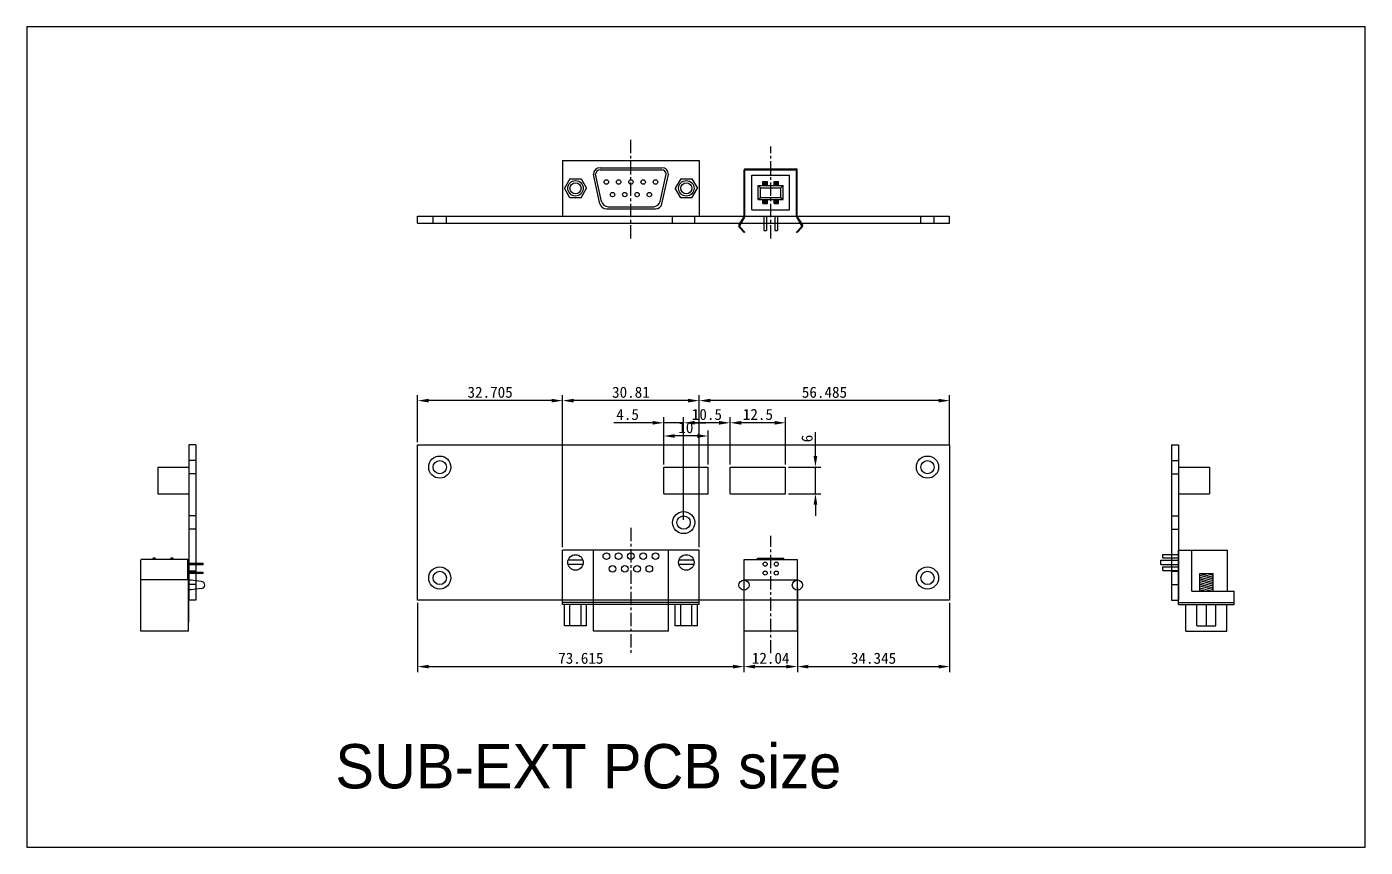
# Model space of a CAD drawing. Extents: x 309 to 1184, y -1672 to -327.
# Drawn here: x 446.8 to 748.7, y -512.1 to -327 of the extents above; entities that cross this region are included whole.
import ezdxf

# ---------------------------------------------------------------- set-up
doc = ezdxf.new("R2010")
doc.units = 0
doc.linetypes.add('AXES', pattern=[24, 15, -3, 3, -3])
doc.linetypes.add('DASHED', pattern=[15, 12, -3])
doc.layers.get('Defpoints').update_dxf_attribs({"linetype": 'CONTINUOUS'})
doc.layers.add('DIM', color=14, linetype='CONTINUOUS')
doc.layers.add('PCB(Base)', color=190, linetype='CONTINUOUS')
doc.dimstyles.get("Standard").update_dxf_attribs({"dimtxt": 0.18, "dimasz": 0.18, "dimexe": 0.18, "dimexo": 0.0625, "dimgap": 0.09, "dimtad": 0, "dimtih": 1, "dimtoh": 1, "dimdec": 4, "dimzin": 0, "dimdsep": 46, "dimtxsty": 'Standard', "dimcen": 0.09, "dimadec": 0, "dimazin": 0, "dimtfac": 1, "dimtdec": 4, "dimtofl": 0, "dimtmove": 0, "dimatfit": 3, "dimfxl": 1, "dimtolj": 1, "dimtzin": 0, "dimarcsym": 0})

# ---------------------------------------------------------------- blocks, each defined once
blk = doc.blocks.new('*D26')
at = {"layer": 'Defpoints', "color": 0, "transparency": 16777216}
for p in [(608.55, -452.92), (620.59, -452.92), (620.59, -471.32)]:
    blk.add_point(p, dxfattribs=at)
at = {"layer": 'DIM', "color": 0, "lineweight": -2, "transparency": 16777216}
for p, q in [((608.55, -453.54), (608.55, -472.57)), ((620.59, -453.54), (620.59, -472.57)), ((611.05, -471.32), (618.09, -471.32))]:
    blk.add_line(p, q, dxfattribs=at)
at = {"layer": 'DIM', "color": 0, "transparency": 16777216}
for points in [[(611.05, -470.9), (611.05, -471.73), (608.55, -471.32)], [(618.09, -470.9), (618.09, -471.73), (620.59, -471.32)]]:
    blk.add_solid(points, dxfattribs=at)
at = {"layer": 'DIM', "color": 0, "transparency": 16777216, "insert": (614.57, -469.44), "char_height": 2.5, "attachment_point": 5}
blk.add_mtext('12.04', dxfattribs=at)
blk = doc.blocks.new('*D27')
at = {"layer": 'Defpoints', "color": 0, "transparency": 16777216}
for p in [(620.59, -456.32), (654.94, -456.32), (654.94, -471.32)]:
    blk.add_point(p, dxfattribs=at)
at = {"layer": 'DIM', "color": 0, "lineweight": -2, "transparency": 16777216}
for p, q in [((620.59, -456.94), (620.59, -472.57)), ((654.94, -456.94), (654.94, -472.57)), ((623.09, -471.32), (652.44, -471.32))]:
    blk.add_line(p, q, dxfattribs=at)
at = {"layer": 'DIM', "color": 0, "transparency": 16777216}
for points in [[(623.09, -470.9), (623.09, -471.73), (620.59, -471.32)], [(652.44, -470.9), (652.44, -471.73), (654.94, -471.32)]]:
    blk.add_solid(points, dxfattribs=at)
at = {"layer": 'DIM', "color": 0, "transparency": 16777216, "insert": (637.77, -469.44), "char_height": 2.5, "attachment_point": 5}
blk.add_mtext('34.345', dxfattribs=at)
blk = doc.blocks.new('*D28')
at = {"layer": 'Defpoints', "color": 0, "transparency": 16777216}
for p in [(534.94, -456.32), (608.55, -456.32), (608.55, -471.32)]:
    blk.add_point(p, dxfattribs=at)
at = {"layer": 'DIM', "color": 0, "lineweight": -2, "transparency": 16777216}
for p, q in [((534.94, -456.94), (534.94, -472.57)), ((608.55, -456.94), (608.55, -472.57)), ((537.44, -471.32), (606.05, -471.32))]:
    blk.add_line(p, q, dxfattribs=at)
at = {"layer": 'DIM', "color": 0, "transparency": 16777216}
for points in [[(537.44, -470.9), (537.44, -471.73), (534.94, -471.32)], [(606.05, -470.9), (606.05, -471.73), (608.55, -471.32)]]:
    blk.add_solid(points, dxfattribs=at)
at = {"layer": 'DIM', "color": 0, "transparency": 16777216, "insert": (571.75, -469.44), "char_height": 2.5, "attachment_point": 5}
blk.add_mtext('73.615', dxfattribs=at)
blk = doc.blocks.new('*D29')
at = {"layer": 'Defpoints', "color": 0, "transparency": 16777216}
for p in [(598.45, -411.32), (654.94, -421.32), (598.45, -445.02)]:
    blk.add_point(p, dxfattribs=at)
at = {"layer": 'DIM', "color": 0, "lineweight": -2, "transparency": 16777216}
for p, q in [((598.45, -444.39), (598.45, -410.07)), ((654.94, -420.69), (654.94, -410.07)), ((652.44, -411.32), (600.95, -411.32))]:
    blk.add_line(p, q, dxfattribs=at)
at = {"layer": 'DIM', "color": 0, "transparency": 16777216}
for points in [[(600.95, -410.9), (600.95, -411.73), (598.45, -411.32)], [(652.44, -410.9), (652.44, -411.73), (654.94, -411.32)]]:
    blk.add_solid(points, dxfattribs=at)
at = {"layer": 'DIM', "color": 0, "transparency": 16777216, "insert": (626.7, -409.44), "char_height": 2.5, "attachment_point": 5}
blk.add_mtext('56.485', dxfattribs=at)
blk = doc.blocks.new('*D30')
at = {"layer": 'Defpoints', "color": 0, "transparency": 16777216}
for p in [(567.64, -411.32), (567.64, -445.02), (598.45, -445.02)]:
    blk.add_point(p, dxfattribs=at)
at = {"layer": 'DIM', "color": 0, "lineweight": -2, "transparency": 16777216}
for p, q in [((567.64, -444.39), (567.64, -410.07)), ((598.45, -444.39), (598.45, -410.07)), ((595.95, -411.32), (570.14, -411.32))]:
    blk.add_line(p, q, dxfattribs=at)
at = {"layer": 'DIM', "color": 0, "transparency": 16777216}
for points in [[(570.14, -410.9), (570.14, -411.73), (567.64, -411.32)], [(595.95, -410.9), (595.95, -411.73), (598.45, -411.32)]]:
    blk.add_solid(points, dxfattribs=at)
at = {"layer": 'DIM', "color": 0, "transparency": 16777216, "insert": (583.05, -409.44), "char_height": 2.5, "attachment_point": 5}
blk.add_mtext('30.81', dxfattribs=at)
blk = doc.blocks.new('*D31')
at = {"layer": 'Defpoints', "color": 0, "transparency": 16777216}
for p in [(534.94, -411.32), (534.94, -421.32), (567.64, -445.02)]:
    blk.add_point(p, dxfattribs=at)
at = {"layer": 'DIM', "color": 0, "lineweight": -2, "transparency": 16777216}
for p, q in [((534.94, -420.69), (534.94, -410.07)), ((567.64, -444.39), (567.64, -410.07)), ((565.14, -411.32), (537.44, -411.32))]:
    blk.add_line(p, q, dxfattribs=at)
at = {"layer": 'DIM', "color": 0, "transparency": 16777216}
for points in [[(537.44, -410.9), (537.44, -411.73), (534.94, -411.32)], [(565.14, -410.9), (565.14, -411.73), (567.64, -411.32)]]:
    blk.add_solid(points, dxfattribs=at)
at = {"layer": 'DIM', "color": 0, "transparency": 16777216, "insert": (551.29, -409.44), "char_height": 2.5, "attachment_point": 5}
blk.add_mtext('32.705', dxfattribs=at)
blk = doc.blocks.new('*D36')
at = {"layer": 'Defpoints', "color": 0, "transparency": 16777216}
for p in [(594.94, -416.32), (605.44, -426.32), (594.94, -438.82)]:
    blk.add_point(p, dxfattribs=at)
at = {"layer": 'DIM', "color": 0, "lineweight": -2, "transparency": 16777216}
for p, q in [((594.94, -438.19), (594.94, -415.07)), ((602.94, -416.32), (597.44, -416.32)), ((605.44, -425.69), (605.44, -415.07))]:
    blk.add_line(p, q, dxfattribs=at)
at = {"layer": 'DIM', "color": 0, "transparency": 16777216}
for points in [[(597.44, -415.9), (597.44, -416.73), (594.94, -416.32)], [(602.94, -415.9), (602.94, -416.73), (605.44, -416.32)]]:
    blk.add_solid(points, dxfattribs=at)
at = {"layer": 'DIM', "color": 0, "transparency": 16777216, "insert": (600.19, -414.44), "char_height": 2.5, "attachment_point": 5}
blk.add_mtext('10.5', dxfattribs=at)
blk = doc.blocks.new('*D37')
at = {"layer": 'Defpoints', "color": 0, "transparency": 16777216}
for p in [(605.44, -416.32), (605.44, -426.32), (617.94, -426.32)]:
    blk.add_point(p, dxfattribs=at)
at = {"layer": 'DIM', "color": 0, "lineweight": -2, "transparency": 16777216}
for p, q in [((605.44, -425.69), (605.44, -415.07)), ((615.44, -416.32), (607.94, -416.32)), ((617.94, -425.69), (617.94, -415.07))]:
    blk.add_line(p, q, dxfattribs=at)
at = {"layer": 'DIM', "color": 0, "transparency": 16777216}
for points in [[(607.94, -415.9), (607.94, -416.73), (605.44, -416.32)], [(615.44, -415.9), (615.44, -416.73), (617.94, -416.32)]]:
    blk.add_solid(points, dxfattribs=at)
at = {"layer": 'DIM', "color": 0, "transparency": 16777216, "insert": (611.69, -414.44), "char_height": 2.5, "attachment_point": 5}
blk.add_mtext('12.5', dxfattribs=at)
blk = doc.blocks.new('*D38')
at = {"layer": 'Defpoints', "color": 0, "transparency": 16777216}
for p in [(617.94, -426.32), (624.67, -426.32), (617.94, -432.32)]:
    blk.add_point(p, dxfattribs=at)
at = {"layer": 'DIM', "color": 0, "lineweight": -2, "transparency": 16777216}
for p, q in [((624.67, -423.82), (624.67, -418.4)), ((618.56, -426.32), (625.92, -426.32)), ((624.67, -432.32), (624.67, -426.32)), ((618.56, -432.32), (625.92, -432.32)), ((624.67, -434.82), (624.67, -437.32))]:
    blk.add_line(p, q, dxfattribs=at)
at = {"layer": 'DIM', "color": 0, "transparency": 16777216}
for points in [[(624.25, -423.82), (625.08, -423.82), (624.67, -426.32)], [(624.25, -434.82), (625.08, -434.82), (624.67, -432.32)]]:
    blk.add_solid(points, dxfattribs=at)
at = {"layer": 'DIM', "color": 0, "transparency": 16777216, "insert": (622.79, -419.86), "char_height": 2.5, "attachment_point": 5, "rotation": 90}
blk.add_mtext('6', dxfattribs=at)
blk = doc.blocks.new('*D49')
at = {"layer": 'Defpoints', "color": 0, "transparency": 16777216}
for p in [(590.44, -419.29), (590.44, -426.32), (600.44, -426.32)]:
    blk.add_point(p, dxfattribs=at)
at = {"layer": 'DIM', "color": 0, "lineweight": -2, "transparency": 16777216}
for p, q in [((590.44, -425.69), (590.44, -418.04)), ((597.94, -419.29), (592.94, -419.29)), ((600.44, -425.69), (600.44, -418.04))]:
    blk.add_line(p, q, dxfattribs=at)
at = {"layer": 'DIM', "color": 0, "transparency": 16777216}
for points in [[(592.94, -418.88), (592.94, -419.71), (590.44, -419.29)], [(597.94, -418.88), (597.94, -419.71), (600.44, -419.29)]]:
    blk.add_solid(points, dxfattribs=at)
at = {"layer": 'DIM', "color": 0, "transparency": 16777216, "insert": (595.44, -417.42), "char_height": 2.5, "attachment_point": 5}
blk.add_mtext('10', dxfattribs=at)
blk = doc.blocks.new('*D50')
at = {"layer": 'Defpoints', "color": 0, "transparency": 16777216}
for p in [(590.44, -416.32), (590.44, -426.32), (594.94, -438.82)]:
    blk.add_point(p, dxfattribs=at)
at = {"layer": 'DIM', "color": 0, "lineweight": -2, "transparency": 16777216}
for p, q in [((587.94, -416.32), (579.19, -416.32)), ((590.44, -425.69), (590.44, -415.07)), ((594.94, -416.32), (590.44, -416.32)), ((594.94, -438.19), (594.94, -415.07)), ((597.44, -416.32), (599.94, -416.32))]:
    blk.add_line(p, q, dxfattribs=at)
at = {"layer": 'DIM', "color": 0, "transparency": 16777216}
for points in [[(587.94, -415.9), (587.94, -416.73), (590.44, -416.32)], [(597.44, -415.9), (597.44, -416.73), (594.94, -416.32)]]:
    blk.add_solid(points, dxfattribs=at)
at = {"layer": 'DIM', "color": 0, "transparency": 16777216, "insert": (582.31, -414.44), "char_height": 2.5, "attachment_point": 5}
blk.add_mtext('4.5', dxfattribs=at)

msp = doc.modelspace()

# ---------------------------------------------------------------- linework, layer by layer
at = {"layer": 'PCB(Base)', "color": 2, "linetype": 'AXES', "ltscale": 0.2}
for p, q in [((583.0494, -374.7178), (583.0494, -352.1178)), ((614.5744, -374.7178), (614.5744, -354.0178)), ((583.0494, -440.0178), (583.0494, -468.3178)), ((614.5744, -468.3178), (614.5744, -441.8178))]:
    msp.add_line(p, q, dxfattribs=at)
at = {"layer": 'PCB(Base)'}
for p, q in [((567.6444, -357.1178), (598.4544, -357.1178)), ((567.6444, -357.1178), (567.6444, -369.7178)), ((576.0894, -358.7678), (590.0094, -358.7678)), ((598.4544, -357.1178), (598.4544, -369.7178)), ((608.5744, -369.7178), (608.5744, -359.2178)), ((608.5744, -359.2178), (620.5744, -359.2178)), ((608.7744, -369.6331), (608.7744, -359.0178)), ((608.7744, -359.0178), (620.3744, -359.0178)), ((620.3744, -369.6331), (620.3744, -359.0178)), ((620.5744, -369.7178), (620.5744, -359.2178)), ((569.3044, -361.2527), (568.0544, -363.4178)), ((569.3044, -361.2527), (571.8044, -361.2527)), ((571.8044, -361.2527), (573.0544, -363.4178)), ((576.0452, -366.8899), (574.5894, -360.2678)), ((576.4472, -366.3899), (575.0905, -360.2189)), ((576.0894, -359.2678), (590.0094, -359.2678)), ((589.6515, -366.3899), (591.0082, -360.2189)), ((590.0535, -366.8899), (591.5094, -360.2678)), ((594.2944, -361.2527), (593.0444, -363.4178)), ((594.2944, -361.2527), (596.7944, -361.2527)), ((596.7944, -361.2527), (598.0444, -363.4178)), ((610.3494, -368.2578), (610.3494, -360.4778)), ((610.3494, -360.4778), (618.7994, -360.4778)), ((612.8244, -362.7778), (612.8244, -361.8778)), ((612.8244, -361.8778), (613.8244, -361.8778)), ((612.9244, -362.7778), (612.9244, -361.9778)), ((612.9244, -361.9778), (613.7244, -361.9778)), ((613.3244, -362.7778), (613.3244, -361.9778)), ((613.7244, -362.7778), (613.7244, -361.9778)), ((613.8244, -362.7778), (613.8244, -361.8778)), ((615.3244, -362.7778), (615.3244, -361.8778)), ((615.3244, -361.8778), (616.3244, -361.8778)), ((615.4244, -362.7778), (615.4244, -361.9778)), ((615.4244, -361.9778), (616.2244, -361.9778)), ((615.8244, -362.7778), (615.8244, -361.9778)), ((616.2244, -362.7778), (616.2244, -361.9778)), ((616.3244, -362.7778), (616.3244, -361.8778)), ((618.7994, -368.2578), (618.7994, -360.4778)), ((569.3044, -365.5829), (568.0544, -363.4178)), ((571.8044, -365.5829), (573.0544, -363.4178)), ((594.2944, -365.5829), (593.0444, -363.4178)), ((596.7944, -365.5829), (598.0444, -363.4178)), ((611.7744, -365.9578), (611.7744, -362.7778)), ((611.7744, -362.7778), (617.3744, -362.7778)), ((612.2744, -363.2778), (611.7744, -362.7778)), ((612.2744, -365.4578), (612.2744, -363.2778)), ((612.2744, -363.2778), (616.8744, -363.2778)), ((612.9244, -362.2778), (613.7244, -362.2778)), ((612.9244, -362.4778), (613.7244, -362.4778)), ((615.4244, -362.2778), (616.2244, -362.2778)), ((615.4244, -362.4778), (616.2244, -362.4778)), ((616.8744, -363.2778), (617.3744, -362.7778)), ((616.8744, -365.4578), (616.8744, -363.2778)), ((617.3744, -365.9578), (617.3744, -362.7778)), ((571.8044, -365.5829), (569.3044, -365.5829)), ((577.5102, -368.0678), (588.5885, -368.0678)), ((577.9122, -367.5678), (588.1865, -367.5678)), ((596.7944, -365.5829), (594.2944, -365.5829)), ((610.3494, -368.2578), (618.7994, -368.2578)), ((611.7744, -365.9578), (612.2744, -365.4578)), ((611.7744, -365.9578), (617.3744, -365.9578)), ((612.2744, -365.4578), (616.8744, -365.4578)), ((612.8244, -366.8578), (612.8244, -365.9578)), ((612.8244, -366.8578), (613.8244, -366.8578)), ((612.9244, -366.7578), (612.9244, -365.9578)), ((612.9244, -366.2578), (613.7244, -366.2578)), ((612.9244, -366.4578), (613.7244, -366.4578)), ((612.9244, -366.7578), (613.7244, -366.7578)), ((613.3244, -366.7578), (613.3244, -365.9578)), ((613.7244, -366.7578), (613.7244, -365.9578)), ((613.8244, -366.8578), (613.8244, -365.9578)), ((615.3244, -366.8578), (615.3244, -365.9578)), ((615.3244, -366.8578), (616.3244, -366.8578)), ((615.4244, -366.7578), (615.4244, -365.9578)), ((615.4244, -366.2578), (616.2244, -366.2578)), ((615.4244, -366.4578), (616.2244, -366.4578)), ((615.4244, -366.7578), (616.2244, -366.7578)), ((615.8244, -366.7578), (615.8244, -365.9578)), ((616.2244, -366.7578), (616.2244, -365.9578)), ((616.3244, -366.8578), (616.3244, -365.9578)), ((616.8744, -365.4578), (617.3744, -365.9578)), ((534.9394, -371.3178), (534.9394, -369.7178)), ((534.9394, -369.7178), (654.9394, -369.7178)), ((567.6444, -369.7178), (598.4544, -369.7178)), ((608.5744, -369.7178), (607.4197, -371.5995)), ((608.7005, -369.8946), (607.6683, -371.5767)), ((608.5744, -369.7178), (620.5744, -369.7178)), ((613.0244, -369.7178), (613.0244, -372.9178)), ((613.6244, -369.7178), (613.6244, -372.9178)), ((615.5244, -369.7178), (615.5244, -372.9178)), ((616.1244, -369.7178), (616.1244, -372.9178)), ((621.4804, -371.5767), (620.4482, -369.8946)), ((621.729, -371.5995), (620.5744, -369.7178)), ((654.9394, -371.3178), (654.9394, -369.7178)), ((534.9394, -371.3178), (654.9394, -371.3178)), ((607.4742, -372.1954), (608.5744, -373.4178)), ((607.7228, -372.1727), (608.723, -373.284)), ((608.723, -373.284), (608.5744, -373.4178)), ((613.0244, -372.9178), (613.6244, -372.9178)), ((615.5244, -372.9178), (616.1244, -372.9178)), ((620.4257, -373.284), (621.4259, -372.1727)), ((620.5744, -373.4178), (620.4257, -373.284)), ((620.5744, -373.4178), (621.6745, -372.1954)), ((654.9394, -421.3178), (654.9394, -411.3178)), ((483.3394, -421.3178), (483.3394, -456.3178)), ((484.9394, -421.3178), (483.3394, -421.3178)), ((484.9394, -421.3178), (484.9394, -456.3178)), ((534.9394, -456.3178), (534.9394, -421.3178)), ((534.9394, -421.3178), (654.9394, -421.3178)), ((654.9394, -421.3178), (654.9394, -456.3178)), ((704.9394, -421.3178), (706.5394, -421.3178)), ((704.9394, -421.3178), (704.9394, -456.3178)), ((706.5394, -421.3178), (706.5394, -456.3178)), ((476.3394, -426.3178), (483.3394, -426.3178)), ((476.3394, -426.3178), (476.3394, -432.3178)), ((590.4394, -426.3178), (600.4394, -426.3178)), ((590.4394, -432.3178), (590.4394, -426.3178)), ((600.4394, -432.3178), (600.4394, -426.3178)), ((605.4394, -432.3178), (605.4394, -426.3178)), ((605.4394, -426.3178), (617.9394, -426.3178)), ((617.9394, -432.3178), (617.9394, -426.3178)), ((706.5394, -426.3178), (713.5394, -426.3178)), ((713.5394, -426.3178), (713.5394, -432.3178)), ((476.3394, -432.3178), (483.3394, -432.3178)), ((590.4394, -432.3178), (600.4394, -432.3178)), ((605.4394, -432.3178), (617.9394, -432.3178)), ((706.5394, -432.3178), (713.5394, -432.3178)), ((598.4544, -445.0178), (567.6444, -445.0178)), ((567.6444, -457.3178), (567.6444, -445.0178)), ((574.5894, -463.3178), (574.5894, -445.0178)), ((591.5094, -463.3178), (591.5094, -445.0178)), ((598.4544, -457.3178), (598.4544, -445.0178)), ((703.0394, -446.7978), (703.0394, -445.9978)), ((703.0394, -445.9978), (706.5394, -445.9978)), ((706.5394, -445.0178), (717.6394, -445.0178)), ((706.5394, -457.3178), (706.5394, -445.0178)), ((709.5394, -454.3178), (709.5394, -445.0178)), ((717.6394, -454.3178), (717.6394, -445.0178)), ((472.5394, -463.3178), (472.5394, -447.3178)), ((483.3394, -447.1178), (472.7394, -447.1178)), ((475.2394, -447.1178), (475.2394, -447.0178)), ((475.6394, -446.8178), (475.4394, -446.8178)), ((475.8394, -447.1178), (475.8394, -447.0178)), ((479.2394, -447.1178), (479.2394, -447.0178)), ((479.6394, -446.8178), (479.4394, -446.8178)), ((479.8394, -447.1178), (479.8394, -447.0178)), ((483.1394, -451.768), (483.1394, -447.1178)), ((483.3394, -451.8178), (483.3394, -447.1178)), ((486.5394, -448.0828), (483.3394, -448.0828)), ((486.5394, -448.3328), (483.3394, -448.3328)), ((486.5394, -448.3328), (486.5394, -448.0828)), ((572.2314, -447.3178), (568.8773, -447.3178)), ((572.2314, -448.3178), (568.8773, -448.3178)), ((597.2214, -447.3178), (593.8673, -447.3178)), ((597.2214, -448.3178), (593.8673, -448.3178)), ((608.5744, -463.3178), (608.5744, -447.1178)), ((608.5744, -447.1178), (620.5744, -447.1178)), ((611.5744, -446.8178), (617.5744, -446.8178)), ((611.5744, -447.1178), (611.5744, -446.8178)), ((617.5744, -447.1178), (617.5744, -446.8178)), ((620.5744, -447.1178), (620.5744, -463.3178)), ((702.5394, -448.3178), (702.5394, -447.3178)), ((702.5394, -447.3178), (706.5394, -447.3178)), ((702.5394, -448.3178), (706.5394, -448.3178)), ((702.5394, -448.3178), (706.5394, -448.3178)), ((703.0394, -446.7978), (706.5394, -446.7978)), ((703.0394, -449.6378), (703.0394, -448.8378)), ((703.0394, -448.8378), (706.5394, -448.8378)), ((703.0394, -449.6378), (706.5394, -449.6378)), ((483.2394, -451.768), (472.5394, -451.768)), ((483.2394, -463.3178), (483.2394, -451.768)), ((483.8394, -451.8178), (483.2394, -451.8178)), ((486.5394, -450.0828), (483.3394, -450.0828)), ((486.5394, -450.3328), (483.3394, -450.3328)), ((486.1394, -452.1178), (483.8394, -451.8178)), ((486.5394, -450.3328), (486.5394, -450.0828)), ((608.5744, -451.768), (620.5744, -451.768)), ((711.3394, -450.3178), (714.3394, -450.3178)), ((711.3394, -454.3178), (711.3394, -450.3178)), ((711.3394, -450.3178), (714.3394, -451.1217)), ((711.3394, -450.7178), (714.3394, -451.5217)), ((711.3394, -451.1178), (714.3394, -451.9217)), ((711.3394, -451.5178), (714.3394, -452.3217)), ((711.3394, -451.9178), (714.3394, -452.7217)), ((711.3394, -452.3178), (714.3394, -453.1217)), ((711.3394, -452.7178), (714.3394, -453.5217)), ((712.8322, -450.3178), (714.3394, -450.7217)), ((714.325, -450.3178), (714.3394, -450.3217)), ((714.3394, -454.3178), (714.3394, -450.3178)), ((483.8394, -454.0178), (483.2394, -454.0178)), ((483.3394, -461.3178), (483.3394, -454.0178)), ((486.1394, -453.7178), (483.8394, -454.0178)), ((709.5394, -454.3178), (719.1394, -454.3178)), ((711.3394, -453.1178), (714.3394, -453.9217)), ((711.3394, -453.5178), (714.325, -454.3178)), ((711.3394, -453.9178), (712.8322, -454.3178)), ((719.1394, -457.3178), (719.1394, -454.3178)), ((484.9394, -456.3178), (483.3394, -456.3178)), ((654.9394, -456.3178), (534.9394, -456.3178)), ((598.4544, -456.8178), (567.6444, -456.8178)), ((598.4544, -457.3178), (567.6444, -457.3178)), ((568.0544, -462.1178), (568.0544, -457.3178)), ((569.3044, -462.1178), (569.3044, -457.3178)), ((571.8044, -462.1178), (571.8044, -457.3178)), ((573.0544, -462.1178), (573.0544, -457.3178)), ((593.0444, -462.1178), (593.0444, -457.3178)), ((594.2944, -462.1178), (594.2944, -457.3178)), ((596.7944, -462.1178), (596.7944, -457.3178)), ((598.0444, -462.1178), (598.0444, -457.3178)), ((704.9394, -456.3178), (706.5394, -456.3178)), ((706.5394, -456.8178), (719.1394, -456.8178)), ((706.5394, -457.3178), (719.1394, -457.3178)), ((708.1894, -463.3178), (708.1894, -457.3178)), ((710.6743, -462.1178), (710.6743, -457.3178)), ((712.8394, -462.1178), (712.8394, -457.3178)), ((715.0044, -462.1178), (715.0044, -457.3178)), ((717.4894, -463.3178), (717.4894, -457.3178)), ((483.3394, -461.3178), (483.2394, -461.3178)), ((483.2394, -463.3178), (472.5394, -463.3178)), ((573.0544, -462.1178), (568.0544, -462.1178)), ((591.5094, -463.3178), (574.5894, -463.3178)), ((598.0444, -462.1178), (593.0444, -462.1178)), ((620.5744, -463.3178), (608.5744, -463.3178)), ((708.1894, -463.3178), (717.4894, -463.3178)), ((710.6743, -462.1178), (715.0044, -462.1178))]:
    msp.add_line(p, q, dxfattribs=at)
at = {"layer": 'PCB(Base)', "color": 2, "linetype": 'DASHED'}
for p, q in [((538.4394, -371.3178), (538.4394, -369.7178)), ((541.4394, -371.3178), (541.4394, -369.7178)), ((592.4394, -371.3178), (592.4394, -369.7178)), ((597.4394, -371.3178), (597.4394, -369.7178)), ((648.4394, -371.3178), (648.4394, -369.7178)), ((651.4394, -371.3178), (651.4394, -369.7178)), ((484.9394, -424.8178), (483.3394, -424.8178)), ((704.9394, -424.8178), (706.5394, -424.8178)), ((484.9394, -427.8178), (483.3394, -427.8178)), ((704.9394, -427.8178), (706.5394, -427.8178)), ((484.9394, -437.3178), (483.3394, -437.3178)), ((704.9394, -437.3178), (706.5394, -437.3178)), ((484.9394, -440.3178), (483.3394, -440.3178)), ((704.9394, -440.3178), (706.5394, -440.3178)), ((484.9394, -449.8178), (483.3394, -449.8178)), ((484.9394, -452.8178), (483.3394, -452.8178)), ((704.9394, -449.8178), (706.5394, -449.8178)), ((704.9394, -452.8178), (706.5394, -452.8178))]:
    msp.add_line(p, q, dxfattribs=at)
at = {"layer": 'PCB(Base)'}
msp.add_lwpolyline([(446.7889, -512.0625), (748.6681, -512.0625), (748.6681, -326.9757), (446.7889, -326.9757)], close=True, dxfattribs=at)
for centre, radius in [((570.5544, -363.4178), 1.75), ((570.5544, -363.4178), 1.25), ((577.5094, -361.9978), 0.5), ((580.2794, -361.9978), 0.5), ((583.0494, -361.9978), 0.5), ((585.8194, -361.9978), 0.5), ((588.5894, -361.9978), 0.5), ((595.5444, -363.4178), 1.75), ((595.5444, -363.4178), 1.25), ((578.8944, -364.8378), 0.5), ((581.6644, -364.8378), 0.5), ((584.4344, -364.8378), 0.5), ((587.2044, -364.8378), 0.5), ((539.9394, -426.3178), 2.5), ((539.9394, -426.3178), 1.5), ((649.9394, -426.3178), 2.5), ((649.9394, -426.3178), 1.5), ((594.9394, -438.8178), 2.5), ((594.9394, -438.8178), 1.5), ((570.5544, -447.8178), 1.75), ((577.5094, -446.3978), 0.75), ((580.2794, -446.3978), 0.75), ((583.0494, -446.3978), 0.75), ((585.8194, -446.3978), 0.75), ((588.5894, -446.3978), 0.75), ((595.5444, -447.8178), 1.75), ((539.9394, -451.3178), 2.5), ((578.8944, -449.2378), 0.75), ((581.6644, -449.2378), 0.75), ((584.4344, -449.2378), 0.75), ((587.2044, -449.2378), 0.75), ((613.3244, -448.2078), 0.46), ((613.3244, -450.2078), 0.46), ((615.8244, -448.2078), 0.46), ((615.8244, -450.2078), 0.46), ((649.9394, -451.3178), 2.5), ((539.9394, -451.3178), 1.5), ((608.5544, -452.9178), 1.15), ((620.5944, -452.9178), 1.15), ((649.9394, -451.3178), 1.5)]:
    msp.add_circle(centre, radius, dxfattribs=at)
for centre, radius, start, end in [((576.0894, -360.2678), 1.5, 90, 180), ((590.0094, -360.2678), 1.5, 0, 90), ((608.7744, -359.2178), 0.2, 90, 180), ((620.3744, -359.2178), 0.2, 0, 90), ((576.0894, -360.2678), 1, 90, 177.198522), ((590.0094, -360.2678), 1, 2.801478, 90), ((577.5102, -366.5678), 1.5, 192.398744, 270), ((577.9122, -366.0678), 1.5, 192.398744, 270), ((588.1865, -366.0678), 1.5, 270, 347.601256), ((588.5885, -366.5678), 1.5, 270, 347.601256), ((608.2744, -369.6331), 0.5, 328.465208, 0), ((620.8744, -369.6331), 0.5, 180, 211.534792), ((607.8459, -371.861), 0.5, 148.465208, 221.987212), ((608.0945, -371.8382), 0.5, 148.465208, 221.987212), ((621.0542, -371.8382), 0.5, 318.012788, 31.534792), ((621.3028, -371.861), 0.5, 318.012788, 31.534792), ((472.7394, -447.3178), 0.2, 90, 180), ((475.4394, -447.0178), 0.2, 90, 180), ((475.6394, -447.0178), 0.2, 0, 90), ((479.4394, -447.0178), 0.2, 90, 180), ((479.6394, -447.0178), 0.2, 0, 90), ((486.1394, -452.9178), 0.8, 270, 90)]:
    msp.add_arc(centre, radius, start, end, dxfattribs=at)

# ---------------------------------------------------------------- texts
at = {"layer": 'PCB(Base)', "insert": (516.3847, -488.7857), "char_height": 10, "width": 165.643497, "attachment_point": 1}
msp.add_mtext('{\\fGulim|b0|i0|c129|p50;SUB-EXT PCB size}', dxfattribs=at)

# ---------------------------------------------------------------- dimensions: what is measured, and where the dimension line sits
at = {"layer": 'DIM'}
for base, p1, p2, angle, override, picture, middle in [((534.9394, -411.3178), (567.6444, -445.0178), (534.9394, -421.3178), 180, {"dimtxt": 2.5, "dimasz": 2.5, "dimexe": 1.25, "dimexo": 0.625, "dimgap": 0.625, "dimtad": 1, "dimtih": 0, "dimtoh": 0, "dimdec": 3, "dimzin": 8, "dimcen": 2.5, "dimtdec": 3, "dimtofl": 1, "dimatfit": 0, "dimtolj": 0, "dimtzin": 8}, '*D31', (551.2919, -409.4428)), ((567.6444, -411.3178), (598.4544, -445.0178), (567.6444, -445.0178), 180, {"dimtxt": 2.5, "dimasz": 2.5, "dimexe": 1.25, "dimexo": 0.625, "dimgap": 0.625, "dimtad": 1, "dimtih": 0, "dimtoh": 0, "dimdec": 3, "dimzin": 8, "dimcen": 2.5, "dimtdec": 3, "dimtofl": 1, "dimatfit": 0, "dimtolj": 0, "dimtzin": 8}, '*D30', (583.0494, -409.4428)), ((598.4544, -411.3178), (654.9394, -421.3178), (598.4544, -445.0178), 180, {"dimtxt": 2.5, "dimasz": 2.5, "dimexe": 1.25, "dimexo": 0.625, "dimgap": 0.625, "dimtad": 1, "dimtih": 0, "dimtoh": 0, "dimdec": 3, "dimzin": 8, "dimcen": 2.5, "dimtdec": 3, "dimtofl": 1, "dimatfit": 0, "dimtolj": 0, "dimtzin": 8}, '*D29', (626.6969, -409.4428)), ((624.6673, -426.3178), (617.9394, -432.3178), (617.9394, -426.3178), 90, {"dimtxt": 2.5, "dimasz": 2.5, "dimexe": 1.25, "dimexo": 0.625, "dimgap": 0.625, "dimtad": 1, "dimtih": 0, "dimtoh": 0, "dimdec": 3, "dimzin": 8, "dimcen": 2.5, "dimtdec": 3, "dimtofl": 1, "dimatfit": 0, "dimtolj": 0, "dimtzin": 8}, '*D38', (622.7923, -419.8595)), ((620.5944, -471.3178), (608.5544, -452.9178), (620.5944, -452.9178), 180, {"dimtxt": 2.5, "dimasz": 2.5, "dimexe": 1.25, "dimexo": 0.625, "dimgap": 0.625, "dimtad": 1, "dimtih": 0, "dimtoh": 0, "dimdec": 2, "dimzin": 8, "dimcen": 2.5, "dimtdec": 2, "dimtofl": 1, "dimatfit": 0, "dimtolj": 0, "dimtzin": 8}, '*D26', (614.5744, -469.4428)), ((608.5544, -471.3178), (534.9394, -456.3178), (608.5544, -456.3178), 180, {"dimtxt": 2.5, "dimasz": 2.5, "dimexe": 1.25, "dimexo": 0.625, "dimgap": 0.625, "dimtad": 1, "dimtih": 0, "dimtoh": 0, "dimdec": 3, "dimzin": 8, "dimcen": 2.5, "dimtdec": 3, "dimtofl": 1, "dimatfit": 0, "dimtolj": 0, "dimtzin": 8}, '*D28', (571.7469, -469.4428)), ((654.9394, -471.3178), (620.5944, -456.3178), (654.9394, -456.3178), 180, {"dimtxt": 2.5, "dimasz": 2.5, "dimexe": 1.25, "dimexo": 0.625, "dimgap": 0.625, "dimtad": 1, "dimtih": 0, "dimtoh": 0, "dimdec": 3, "dimzin": 8, "dimcen": 2.5, "dimtdec": 3, "dimtofl": 1, "dimatfit": 0, "dimtolj": 0, "dimtzin": 8}, '*D27', (637.7669, -469.4428))]:
    dim = msp.add_linear_dim(base=base, p1=p1, p2=p2, angle=angle, dimstyle='Standard', override=override, dxfattribs=at)
    dim.commit()
    dim.dimension.update_dxf_attribs({"geometry": picture, "text_midpoint": middle})
for base, p1, p2, picture, middle in [((590.4394, -416.3178), (594.9394, -438.8178), (590.4394, -426.3178), '*D50', (582.3144, -414.4428)), ((594.9394, -416.3178), (605.4394, -426.3178), (594.9394, -438.8178), '*D36', (600.1894, -414.4428)), ((605.4394, -416.3178), (617.9394, -426.3178), (605.4394, -426.3178), '*D37', (611.6894, -414.4428)), ((590.4394, -419.295), (600.4394, -426.3178), (590.4394, -426.3178), '*D49', (595.4394, -417.42))]:
    dim = msp.add_linear_dim(base=base, p1=p1, p2=p2, dimstyle='Standard', override={"dimtxt": 2.5, "dimasz": 2.5, "dimexe": 1.25, "dimexo": 0.625, "dimgap": 0.625, "dimtad": 1, "dimtih": 0, "dimtoh": 0, "dimdec": 3, "dimzin": 8, "dimcen": 2.5, "dimtdec": 3, "dimtofl": 1, "dimatfit": 0, "dimtolj": 0, "dimtzin": 8}, dxfattribs=at)
    dim.commit()
    dim.dimension.update_dxf_attribs({"geometry": picture, "text_midpoint": middle})

doc.saveas('drawing.dxf')
